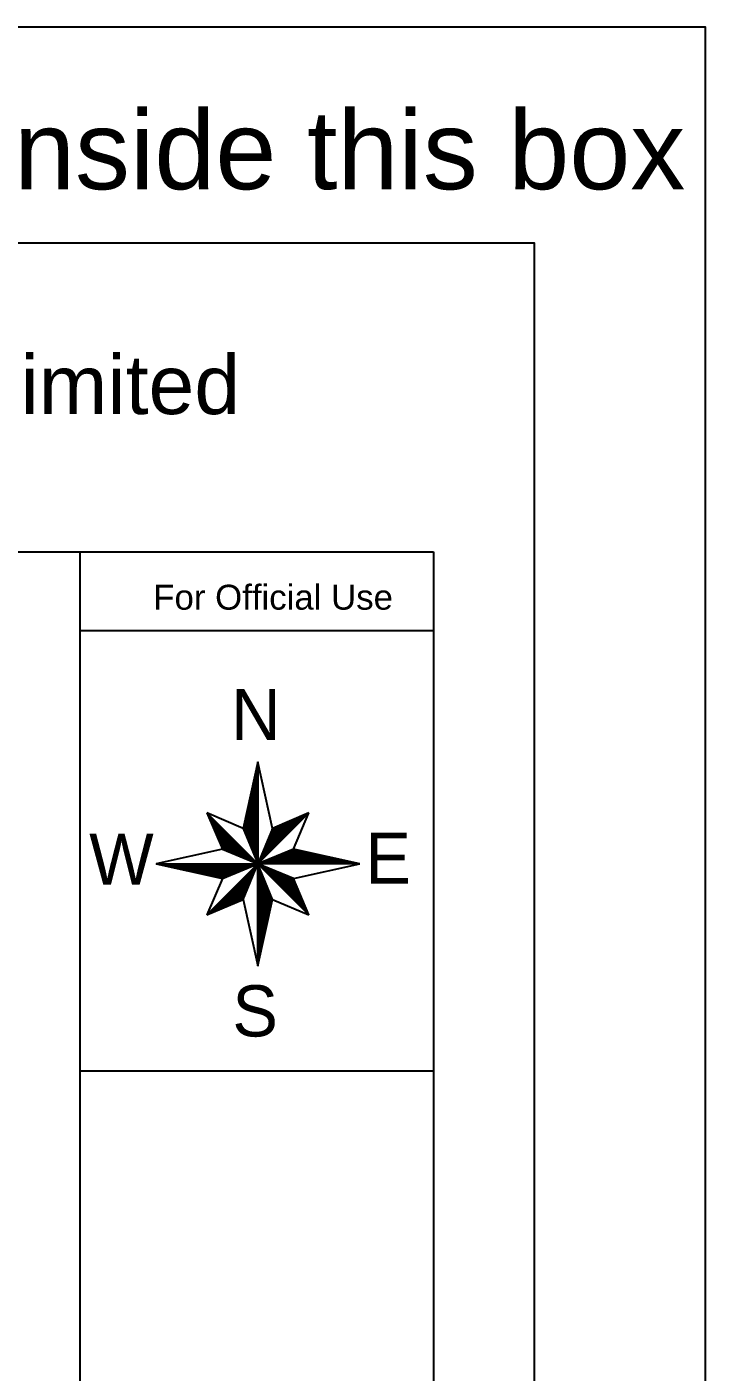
# Model space of a CAD drawing. Header units: inches. Extents: x -6800 to 96653, y -25814 to 17379.
# Drawn here: x 59683 to 60511, y 9694 to 11336 of the extents above; entities that cross this region are included whole.
import ezdxf

# ---------------------------------------------------------------- set-up
doc = ezdxf.new("R2010")
doc.units = ezdxf.units.IN
doc.header["$MEASUREMENT"] = 0
doc.layers.add('dimension', color=50, linetype='Continuous', lineweight=20)
doc.layers.add('Page Format', color=7, linetype='Continuous', lineweight=25)
doc.styles.add('GOTHICE', font='gothice')
doc.styles.get("Standard").update_dxf_attribs({"font": 'arial.ttf'})

# ---------------------------------------------------------------- blocks, each defined once
blk = doc.blocks.new('*X360')
at = {"color": 0}
for p, q in [((15.32, 10.228), (16.001, 10.909)), ((15.332, 10.259), (15.97, 10.896)), ((15.345, 10.289), (15.939, 10.883)), ((15.357, 10.319), (15.908, 10.87)), ((15.37, 10.349), (15.877, 10.857)), ((15.382, 10.379), (15.846, 10.843)), ((15.395, 10.409), (15.815, 10.83)), ((15.407, 10.44), (15.784, 10.817)), ((15.42, 10.47), (15.754, 10.804)), ((15.432, 10.5), (15.723, 10.791)), ((15.445, 10.53), (15.692, 10.777)), ((15.457, 10.56), (15.661, 10.764)), ((15.47, 10.591), (15.63, 10.751)), ((15.482, 10.621), (15.599, 10.738)), ((15.495, 10.651), (15.568, 10.725)), ((15.507, 10.681), (15.537, 10.711))]:
    blk.add_line(p, q, dxfattribs=at)
blk = doc.blocks.new('*X359')
at = {"color": 0}
for p, q in [((15.432, 10.217), (15.514, 10.299)), ((15.449, 10.217), (15.544, 10.312)), ((15.467, 10.217), (15.574, 10.324)), ((15.485, 10.217), (15.605, 10.337)), ((15.502, 10.217), (15.635, 10.349)), ((15.52, 10.217), (15.665, 10.362)), ((15.538, 10.217), (15.695, 10.374)), ((15.555, 10.217), (15.725, 10.387)), ((15.573, 10.217), (15.756, 10.399)), ((15.591, 10.217), (15.786, 10.412)), ((15.608, 10.217), (15.808, 10.416)), ((15.626, 10.217), (15.822, 10.413)), ((15.644, 10.217), (15.837, 10.41)), ((15.661, 10.217), (15.851, 10.406)), ((15.679, 10.217), (15.866, 10.403)), ((15.697, 10.217), (15.88, 10.4)), ((15.714, 10.217), (15.895, 10.397)), ((15.732, 10.217), (15.909, 10.394)), ((15.75, 10.217), (15.924, 10.39)), ((15.767, 10.217), (15.938, 10.387)), ((15.785, 10.217), (15.952, 10.384)), ((15.803, 10.217), (15.967, 10.381)), ((15.82, 10.217), (15.981, 10.378)), ((15.838, 10.217), (15.996, 10.374)), ((15.856, 10.217), (16.01, 10.371)), ((15.873, 10.217), (16.025, 10.368)), ((15.891, 10.217), (16.039, 10.365)), ((15.909, 10.217), (16.054, 10.362)), ((15.926, 10.217), (16.068, 10.358)), ((15.944, 10.217), (16.083, 10.355)), ((15.962, 10.217), (16.097, 10.352)), ((15.98, 10.217), (16.112, 10.349)), ((15.997, 10.217), (16.126, 10.346)), ((16.015, 10.217), (16.141, 10.342)), ((16.033, 10.217), (16.155, 10.339)), ((16.05, 10.217), (16.17, 10.336)), ((16.068, 10.217), (16.184, 10.333)), ((16.086, 10.217), (16.198, 10.329)), ((16.103, 10.217), (16.213, 10.326)), ((16.121, 10.217), (16.227, 10.323)), ((16.139, 10.217), (16.242, 10.32)), ((16.156, 10.217), (16.256, 10.317)), ((16.174, 10.217), (16.271, 10.313)), ((16.192, 10.217), (16.285, 10.31)), ((16.209, 10.217), (16.3, 10.307)), ((16.227, 10.217), (16.314, 10.304)), ((16.245, 10.217), (16.329, 10.301)), ((16.262, 10.217), (16.343, 10.297)), ((16.28, 10.217), (16.358, 10.294)), ((15.325, 10.217), (15.333, 10.224)), ((15.343, 10.217), (15.363, 10.237)), ((15.361, 10.217), (15.393, 10.249)), ((15.378, 10.217), (15.424, 10.262)), ((15.396, 10.217), (15.454, 10.274)), ((15.414, 10.217), (15.484, 10.287)), ((16.298, 10.217), (16.372, 10.291)), ((16.315, 10.217), (16.387, 10.288)), ((16.333, 10.217), (16.401, 10.285)), ((16.351, 10.217), (16.415, 10.281)), ((16.368, 10.217), (16.43, 10.278)), ((16.386, 10.217), (16.444, 10.275)), ((16.404, 10.217), (16.459, 10.272)), ((16.421, 10.217), (16.473, 10.269)), ((16.439, 10.217), (16.488, 10.265)), ((16.457, 10.217), (16.502, 10.262)), ((16.474, 10.217), (16.517, 10.259)), ((16.492, 10.217), (16.531, 10.256)), ((16.51, 10.217), (16.546, 10.252)), ((16.528, 10.217), (16.56, 10.249)), ((16.545, 10.217), (16.575, 10.246)), ((16.563, 10.217), (16.589, 10.243)), ((16.581, 10.217), (16.604, 10.24)), ((16.598, 10.217), (16.618, 10.236)), ((16.616, 10.217), (16.633, 10.233)), ((16.634, 10.217), (16.647, 10.23)), ((16.651, 10.217), (16.661, 10.227)), ((16.669, 10.217), (16.676, 10.224)), ((16.687, 10.217), (16.69, 10.22)), ((16.704, 10.217), (16.705, 10.217))]:
    blk.add_line(p, q, dxfattribs=at)
blk = doc.blocks.new('*X358')
at = {"color": 0}
for p, q in [((15.32, 10.211), (15.322, 10.213)), ((15.329, 10.202), (15.335, 10.208)), ((15.338, 10.194), (15.347, 10.203)), ((15.347, 10.185), (15.36, 10.198)), ((15.355, 10.176), (15.372, 10.193)), ((15.364, 10.167), (15.385, 10.188)), ((15.373, 10.158), (15.397, 10.182)), ((15.382, 10.149), (15.41, 10.177)), ((15.391, 10.141), (15.422, 10.172)), ((15.4, 10.132), (15.435, 10.167)), ((15.408, 10.123), (15.447, 10.162)), ((15.417, 10.114), (15.46, 10.156)), ((15.426, 10.105), (15.472, 10.151)), ((15.435, 10.096), (15.485, 10.146)), ((15.444, 10.087), (15.497, 10.141)), ((15.453, 10.079), (15.51, 10.136)), ((15.461, 10.07), (15.522, 10.131)), ((15.47, 10.061), (15.535, 10.125)), ((15.479, 10.052), (15.547, 10.12)), ((15.488, 10.043), (15.56, 10.115)), ((15.497, 10.034), (15.572, 10.11)), ((15.506, 10.026), (15.585, 10.105)), ((15.515, 10.017), (15.597, 10.1)), ((15.523, 10.008), (15.61, 10.094)), ((15.532, 9.999), (15.622, 10.089)), ((15.541, 9.99), (15.635, 10.084)), ((15.55, 9.981), (15.647, 10.079)), ((15.559, 9.973), (15.66, 10.074)), ((15.568, 9.964), (15.672, 10.068)), ((15.576, 9.955), (15.685, 10.063)), ((15.585, 9.946), (15.697, 10.058)), ((15.594, 9.937), (15.71, 10.053)), ((15.603, 9.928), (15.722, 10.048)), ((15.612, 9.92), (15.735, 10.043)), ((15.621, 9.911), (15.747, 10.037)), ((15.629, 9.902), (15.76, 10.032)), ((15.638, 9.893), (15.772, 10.027)), ((15.647, 9.884), (15.785, 10.022)), ((15.656, 9.875), (15.797, 10.017)), ((15.665, 9.867), (15.804, 10.006)), ((15.674, 9.858), (15.81, 9.994)), ((15.682, 9.849), (15.815, 9.981)), ((15.691, 9.84), (15.82, 9.969)), ((15.7, 9.831), (15.826, 9.957)), ((15.709, 9.822), (15.831, 9.944)), ((15.718, 9.813), (15.836, 9.932)), ((15.727, 9.805), (15.841, 9.919)), ((15.735, 9.796), (15.847, 9.907)), ((15.744, 9.787), (15.852, 9.895)), ((15.753, 9.778), (15.857, 9.882)), ((15.762, 9.769), (15.863, 9.87)), ((15.771, 9.76), (15.868, 9.857)), ((15.78, 9.752), (15.873, 9.845)), ((15.789, 9.743), (15.878, 9.833)), ((15.797, 9.734), (15.884, 9.82)), ((15.806, 9.725), (15.889, 9.808)), ((15.815, 9.716), (15.894, 9.796)), ((15.824, 9.707), (15.9, 9.783)), ((15.833, 9.699), (15.905, 9.771)), ((15.842, 9.69), (15.91, 9.758)), ((15.85, 9.681), (15.916, 9.746)), ((15.859, 9.672), (15.921, 9.734)), ((15.868, 9.663), (15.926, 9.721)), ((15.877, 9.654), (15.931, 9.709)), ((15.886, 9.646), (15.937, 9.696)), ((15.895, 9.637), (15.942, 9.684)), ((15.903, 9.628), (15.947, 9.672)), ((15.912, 9.619), (15.953, 9.659)), ((15.921, 9.61), (15.958, 9.647)), ((15.93, 9.601), (15.963, 9.635)), ((15.939, 9.592), (15.968, 9.622)), ((15.948, 9.584), (15.974, 9.61)), ((15.956, 9.575), (15.979, 9.597)), ((15.965, 9.566), (15.984, 9.585)), ((15.974, 9.557), (15.99, 9.573)), ((15.983, 9.548), (15.995, 9.56)), ((15.992, 9.539), (16, 9.548)), ((16.001, 9.531), (16.006, 9.535)), ((16.009, 9.522), (16.011, 9.523))]:
    blk.add_line(p, q, dxfattribs=at)
blk = doc.blocks.new('*X357')
at = {"color": 0}
for p, q in [((15.315, 10.206), (15.318, 10.209)), ((15.315, 10.188), (15.323, 10.196)), ((15.315, 10.17), (15.328, 10.184)), ((15.315, 10.153), (15.333, 10.171)), ((15.315, 10.135), (15.339, 10.159)), ((15.315, 10.117), (15.344, 10.146)), ((15.315, 10.1), (15.349, 10.134)), ((15.315, 10.082), (15.354, 10.121)), ((15.315, 10.064), (15.359, 10.109)), ((15.315, 10.047), (15.364, 10.096)), ((15.315, 10.029), (15.37, 10.084)), ((15.315, 10.011), (15.375, 10.071)), ((15.315, 9.994), (15.38, 10.059)), ((15.315, 9.976), (15.385, 10.046)), ((15.315, 9.958), (15.39, 10.034)), ((15.315, 9.941), (15.395, 10.021)), ((15.315, 9.923), (15.401, 10.009)), ((15.315, 9.905), (15.406, 9.996)), ((15.315, 9.888), (15.411, 9.984)), ((15.315, 9.87), (15.416, 9.971)), ((15.315, 9.852), (15.421, 9.959)), ((15.315, 9.835), (15.427, 9.946)), ((15.315, 9.817), (15.432, 9.934)), ((15.315, 9.799), (15.437, 9.921)), ((15.315, 9.782), (15.442, 9.909)), ((15.315, 9.764), (15.447, 9.896)), ((15.315, 9.746), (15.452, 9.884)), ((15.315, 9.729), (15.458, 9.871)), ((15.315, 9.711), (15.463, 9.859)), ((15.315, 9.693), (15.468, 9.846)), ((15.315, 9.676), (15.473, 9.834)), ((15.315, 9.658), (15.478, 9.821)), ((15.315, 9.64), (15.484, 9.809)), ((15.315, 9.622), (15.489, 9.796)), ((15.315, 9.605), (15.494, 9.784)), ((15.315, 9.587), (15.499, 9.771)), ((15.315, 9.569), (15.504, 9.759)), ((15.315, 9.552), (15.509, 9.746)), ((15.315, 9.534), (15.515, 9.734)), ((15.315, 9.516), (15.512, 9.714)), ((15.315, 9.499), (15.507, 9.691)), ((15.315, 9.481), (15.502, 9.668)), ((15.315, 9.463), (15.497, 9.646)), ((15.315, 9.446), (15.492, 9.623)), ((15.315, 9.428), (15.487, 9.6)), ((15.315, 9.41), (15.482, 9.577)), ((15.315, 9.393), (15.477, 9.555)), ((15.315, 9.375), (15.472, 9.532)), ((15.315, 9.357), (15.467, 9.509)), ((15.315, 9.34), (15.462, 9.487)), ((15.315, 9.322), (15.457, 9.464)), ((15.315, 9.304), (15.452, 9.441)), ((15.315, 9.287), (15.447, 9.418)), ((15.315, 9.269), (15.442, 9.396)), ((15.315, 9.251), (15.436, 9.373)), ((15.315, 9.234), (15.431, 9.35)), ((15.315, 9.216), (15.426, 9.328)), ((15.315, 9.198), (15.421, 9.305)), ((15.315, 9.181), (15.416, 9.282)), ((15.315, 9.163), (15.411, 9.259)), ((15.315, 9.145), (15.406, 9.237)), ((15.315, 9.128), (15.401, 9.214)), ((15.315, 9.11), (15.396, 9.191)), ((15.315, 9.092), (15.391, 9.169)), ((15.315, 9.074), (15.386, 9.146)), ((15.315, 9.057), (15.381, 9.123)), ((15.315, 9.039), (15.376, 9.1)), ((15.315, 9.021), (15.371, 9.078)), ((15.315, 9.004), (15.366, 9.055)), ((15.315, 8.986), (15.361, 9.032)), ((15.315, 8.968), (15.356, 9.01)), ((15.315, 8.951), (15.351, 8.987)), ((15.315, 8.933), (15.346, 8.964)), ((15.315, 8.915), (15.341, 8.941)), ((15.315, 8.898), (15.336, 8.919)), ((15.315, 8.88), (15.331, 8.896)), ((15.315, 8.862), (15.326, 8.873)), ((15.315, 8.845), (15.321, 8.851)), ((15.315, 8.827), (15.316, 8.828))]:
    blk.add_line(p, q, dxfattribs=at)
blk = doc.blocks.new('*X356')
at = {"color": 0}
for p, q in [((14.635, 9.527), (15.307, 10.198)), ((14.666, 9.54), (15.295, 10.168)), ((14.697, 9.553), (15.282, 10.138)), ((14.728, 9.566), (15.27, 10.108)), ((14.759, 9.579), (15.257, 10.078)), ((14.79, 9.593), (15.245, 10.047)), ((14.821, 9.606), (15.232, 10.017)), ((14.852, 9.619), (15.22, 9.987)), ((14.882, 9.632), (15.207, 9.957)), ((14.913, 9.645), (15.195, 9.927)), ((14.944, 9.659), (15.182, 9.896)), ((14.975, 9.672), (15.17, 9.866)), ((15.006, 9.685), (15.157, 9.836)), ((15.037, 9.698), (15.145, 9.806)), ((15.068, 9.711), (15.132, 9.776)), ((15.099, 9.725), (15.12, 9.746))]:
    blk.add_line(p, q, dxfattribs=at)
blk = doc.blocks.new('*X355')
at = {"color": 0}
for p, q in [((13.928, 10.215), (13.929, 10.217)), ((13.942, 10.212), (13.947, 10.217)), ((13.957, 10.209), (13.964, 10.217)), ((13.971, 10.206), (13.982, 10.217)), ((13.985, 10.202), (14, 10.217)), ((14, 10.199), (14.017, 10.217)), ((14.014, 10.196), (14.035, 10.217)), ((14.029, 10.193), (14.053, 10.217)), ((14.043, 10.19), (14.07, 10.217)), ((14.058, 10.186), (14.088, 10.217)), ((14.072, 10.183), (14.106, 10.217)), ((14.087, 10.18), (14.123, 10.217)), ((14.101, 10.177), (14.141, 10.217)), ((14.116, 10.174), (14.159, 10.217)), ((14.13, 10.17), (14.176, 10.217)), ((14.145, 10.167), (14.194, 10.217)), ((14.159, 10.164), (14.212, 10.217)), ((14.174, 10.161), (14.229, 10.217)), ((14.188, 10.158), (14.247, 10.217)), ((14.203, 10.154), (14.265, 10.217)), ((14.217, 10.151), (14.282, 10.217)), ((14.231, 10.148), (14.3, 10.217)), ((14.246, 10.145), (14.318, 10.217)), ((14.26, 10.142), (14.335, 10.217)), ((14.275, 10.138), (14.353, 10.217)), ((14.289, 10.135), (14.371, 10.217)), ((14.304, 10.132), (14.389, 10.217)), ((14.318, 10.129), (14.406, 10.217)), ((14.333, 10.125), (14.424, 10.217)), ((14.347, 10.122), (14.442, 10.217)), ((14.362, 10.119), (14.459, 10.217)), ((14.376, 10.116), (14.477, 10.217)), ((14.391, 10.113), (14.495, 10.217)), ((14.405, 10.109), (14.512, 10.217)), ((14.42, 10.106), (14.53, 10.217)), ((14.434, 10.103), (14.548, 10.217)), ((14.449, 10.1), (14.565, 10.217)), ((14.463, 10.097), (14.583, 10.217)), ((14.477, 10.093), (14.601, 10.217)), ((14.492, 10.09), (14.618, 10.217)), ((14.506, 10.087), (14.636, 10.217)), ((14.521, 10.084), (14.654, 10.217)), ((14.535, 10.081), (14.671, 10.217)), ((14.55, 10.077), (14.689, 10.217)), ((14.564, 10.074), (14.707, 10.217)), ((14.579, 10.071), (14.724, 10.217)), ((14.593, 10.068), (14.742, 10.217)), ((14.608, 10.065), (14.76, 10.217)), ((14.622, 10.061), (14.777, 10.217)), ((14.637, 10.058), (14.795, 10.217)), ((14.651, 10.055), (14.813, 10.217)), ((14.666, 10.052), (14.83, 10.217)), ((14.68, 10.048), (14.848, 10.217)), ((14.694, 10.045), (14.866, 10.217)), ((14.709, 10.042), (14.883, 10.217)), ((14.723, 10.039), (14.901, 10.217)), ((14.738, 10.036), (14.919, 10.217)), ((14.752, 10.032), (14.937, 10.217)), ((14.767, 10.029), (14.954, 10.217)), ((14.781, 10.026), (14.972, 10.217)), ((14.796, 10.023), (14.99, 10.217)), ((14.81, 10.02), (15.007, 10.217)), ((14.825, 10.016), (15.025, 10.217)), ((14.85, 10.024), (15.043, 10.217)), ((14.88, 10.037), (15.06, 10.217)), ((14.911, 10.049), (15.078, 10.217)), ((14.941, 10.062), (15.096, 10.217)), ((14.971, 10.074), (15.113, 10.217)), ((15.001, 10.087), (15.131, 10.217)), ((15.031, 10.099), (15.149, 10.217)), ((15.061, 10.112), (15.166, 10.217)), ((15.092, 10.124), (15.184, 10.217)), ((15.122, 10.137), (15.202, 10.217)), ((15.152, 10.149), (15.219, 10.217)), ((15.182, 10.162), (15.237, 10.217)), ((15.212, 10.174), (15.255, 10.217)), ((15.243, 10.187), (15.272, 10.217)), ((15.273, 10.199), (15.29, 10.217)), ((15.303, 10.212), (15.308, 10.217))]:
    blk.add_line(p, q, dxfattribs=at)
blk = doc.blocks.new('*X354')
at = {"color": 0}
for p, q in [((14.62, 10.907), (14.622, 10.909)), ((14.625, 10.895), (14.631, 10.901)), ((14.63, 10.883), (14.639, 10.892)), ((14.636, 10.87), (14.648, 10.883)), ((14.641, 10.858), (14.657, 10.874)), ((14.646, 10.845), (14.666, 10.865)), ((14.651, 10.833), (14.675, 10.856)), ((14.657, 10.821), (14.684, 10.848)), ((14.662, 10.808), (14.693, 10.839)), ((14.667, 10.796), (14.701, 10.83)), ((14.673, 10.784), (14.71, 10.821)), ((14.678, 10.771), (14.719, 10.812)), ((14.683, 10.759), (14.728, 10.803)), ((14.689, 10.746), (14.737, 10.795)), ((14.694, 10.734), (14.746, 10.786)), ((14.699, 10.722), (14.754, 10.777)), ((14.704, 10.709), (14.763, 10.768)), ((14.71, 10.697), (14.772, 10.759)), ((14.715, 10.685), (14.781, 10.75)), ((14.72, 10.672), (14.79, 10.742)), ((14.726, 10.66), (14.799, 10.733)), ((14.731, 10.647), (14.807, 10.724)), ((14.736, 10.635), (14.816, 10.715)), ((14.741, 10.623), (14.825, 10.706)), ((14.747, 10.61), (14.834, 10.697)), ((14.752, 10.598), (14.843, 10.689)), ((14.757, 10.585), (14.852, 10.68)), ((14.763, 10.573), (14.86, 10.671)), ((14.768, 10.561), (14.869, 10.662)), ((14.773, 10.548), (14.878, 10.653)), ((14.779, 10.536), (14.887, 10.644)), ((14.784, 10.524), (14.896, 10.635)), ((14.789, 10.511), (14.905, 10.627)), ((14.794, 10.499), (14.913, 10.618)), ((14.8, 10.486), (14.922, 10.609)), ((14.805, 10.474), (14.931, 10.6)), ((14.81, 10.462), (14.94, 10.591)), ((14.816, 10.449), (14.949, 10.582)), ((14.821, 10.437), (14.958, 10.574)), ((14.826, 10.424), (14.967, 10.565)), ((14.835, 10.415), (14.975, 10.556)), ((14.847, 10.41), (14.984, 10.547)), ((14.86, 10.405), (14.993, 10.538)), ((14.872, 10.4), (15.002, 10.529)), ((14.885, 10.395), (15.011, 10.521)), ((14.897, 10.389), (15.02, 10.512)), ((14.91, 10.384), (15.028, 10.503)), ((14.922, 10.379), (15.037, 10.494)), ((14.935, 10.374), (15.046, 10.485)), ((14.947, 10.369), (15.055, 10.476)), ((14.96, 10.364), (15.064, 10.468)), ((14.972, 10.358), (15.073, 10.459)), ((14.985, 10.353), (15.081, 10.45)), ((14.997, 10.348), (15.09, 10.441)), ((15.01, 10.343), (15.099, 10.432)), ((15.022, 10.338), (15.108, 10.423)), ((15.035, 10.333), (15.117, 10.415)), ((15.047, 10.327), (15.126, 10.406)), ((15.06, 10.322), (15.134, 10.397)), ((15.072, 10.317), (15.143, 10.388)), ((15.085, 10.312), (15.152, 10.379)), ((15.097, 10.307), (15.161, 10.37)), ((15.11, 10.301), (15.17, 10.361)), ((15.122, 10.296), (15.179, 10.353)), ((15.135, 10.291), (15.187, 10.344)), ((15.147, 10.286), (15.196, 10.335)), ((15.16, 10.281), (15.205, 10.326)), ((15.172, 10.276), (15.214, 10.317)), ((15.185, 10.27), (15.223, 10.308)), ((15.197, 10.265), (15.232, 10.3)), ((15.21, 10.26), (15.241, 10.291)), ((15.222, 10.255), (15.249, 10.282)), ((15.235, 10.25), (15.258, 10.273)), ((15.247, 10.245), (15.267, 10.264)), ((15.26, 10.239), (15.276, 10.255)), ((15.272, 10.234), (15.285, 10.247)), ((15.285, 10.229), (15.294, 10.238)), ((15.297, 10.224), (15.302, 10.229)), ((15.31, 10.219), (15.311, 10.22))]:
    blk.add_line(p, q, dxfattribs=at)
blk = doc.blocks.new('*X353')
at = {"color": 0}
for p, q in [((15.308, 11.578), (15.315, 11.585)), ((15.313, 11.6), (15.315, 11.602)), ((15.257, 11.351), (15.315, 11.408)), ((15.262, 11.373), (15.315, 11.426)), ((15.267, 11.396), (15.315, 11.443)), ((15.272, 11.419), (15.315, 11.461)), ((15.277, 11.441), (15.315, 11.479)), ((15.282, 11.464), (15.315, 11.496)), ((15.287, 11.487), (15.315, 11.514)), ((15.293, 11.51), (15.315, 11.532)), ((15.298, 11.532), (15.315, 11.549)), ((15.303, 11.555), (15.315, 11.567)), ((15.202, 11.101), (15.315, 11.213)), ((15.207, 11.123), (15.315, 11.231)), ((15.212, 11.146), (15.315, 11.249)), ((15.217, 11.169), (15.315, 11.266)), ((15.222, 11.192), (15.315, 11.284)), ((15.227, 11.214), (15.315, 11.302)), ((15.232, 11.237), (15.315, 11.32)), ((15.237, 11.26), (15.315, 11.337)), ((15.242, 11.282), (15.315, 11.355)), ((15.247, 11.305), (15.315, 11.373)), ((15.252, 11.328), (15.315, 11.39)), ((15.152, 10.874), (15.315, 11.037)), ((15.157, 10.896), (15.315, 11.054)), ((15.162, 10.919), (15.315, 11.072)), ((15.167, 10.942), (15.315, 11.09)), ((15.172, 10.964), (15.315, 11.107)), ((15.177, 10.987), (15.315, 11.125)), ((15.182, 11.01), (15.315, 11.143)), ((15.187, 11.033), (15.315, 11.16)), ((15.192, 11.055), (15.315, 11.178)), ((15.197, 11.078), (15.315, 11.196)), ((15.116, 10.715), (15.315, 10.913)), ((15.116, 10.696), (15.315, 10.895)), ((15.121, 10.737), (15.315, 10.931)), ((15.121, 10.684), (15.315, 10.878)), ((15.126, 10.76), (15.315, 10.948)), ((15.126, 10.671), (15.315, 10.86)), ((15.131, 10.783), (15.315, 10.966)), ((15.136, 10.805), (15.315, 10.984)), ((15.141, 10.828), (15.315, 11.001)), ((15.146, 10.851), (15.315, 11.019)), ((15.131, 10.659), (15.315, 10.842)), ((15.137, 10.646), (15.315, 10.825)), ((15.142, 10.634), (15.315, 10.807)), ((15.147, 10.621), (15.315, 10.789)), ((15.152, 10.609), (15.315, 10.772)), ((15.157, 10.596), (15.315, 10.754)), ((15.163, 10.584), (15.315, 10.736)), ((15.168, 10.571), (15.315, 10.718)), ((15.173, 10.559), (15.315, 10.701)), ((15.178, 10.546), (15.315, 10.683)), ((15.183, 10.534), (15.315, 10.665)), ((15.188, 10.521), (15.315, 10.648)), ((15.194, 10.509), (15.315, 10.63)), ((15.199, 10.496), (15.315, 10.612)), ((15.204, 10.484), (15.315, 10.595)), ((15.209, 10.471), (15.315, 10.577)), ((15.214, 10.459), (15.315, 10.559)), ((15.219, 10.446), (15.315, 10.542)), ((15.225, 10.434), (15.315, 10.524)), ((15.23, 10.421), (15.315, 10.506)), ((15.235, 10.409), (15.315, 10.489)), ((15.24, 10.396), (15.315, 10.471)), ((15.245, 10.384), (15.315, 10.453)), ((15.251, 10.371), (15.315, 10.436)), ((15.256, 10.359), (15.315, 10.418)), ((15.261, 10.346), (15.315, 10.4)), ((15.266, 10.334), (15.315, 10.383)), ((15.271, 10.321), (15.315, 10.365)), ((15.276, 10.309), (15.315, 10.347)), ((15.282, 10.296), (15.315, 10.33)), ((15.287, 10.284), (15.315, 10.312)), ((15.292, 10.271), (15.315, 10.294)), ((15.297, 10.259), (15.315, 10.277)), ((15.302, 10.246), (15.315, 10.259)), ((15.307, 10.234), (15.315, 10.241)), ((15.313, 10.221), (15.315, 10.224))]:
    blk.add_line(p, q, dxfattribs=at)

msp = doc.modelspace()

# ---------------------------------------------------------------- linework, layer by layer
at = {"transparency": 33554651}
msp.add_line((59747.6, 10695.3), (59747.6, 10599.3), dxfattribs=at)
at = {"transparency": 33554687}
for p, q in [((59965.3, 10438.9), (59947.3, 10357.8)), ((59983.2, 10357.8), (59965.3, 10438.9)), ((59965.3, 10438.9), (59965.3, 10314.4)), ((59902.9, 10376.8), (59921.9, 10332.4)), ((59947.3, 10357.8), (59902.9, 10376.8)), ((59902.9, 10376.8), (59965.3, 10314.4)), ((60027.6, 10376.8), (59965.3, 10314.4)), ((60027.6, 10376.8), (59983.2, 10357.8)), ((60008.7, 10332.4), (60027.6, 10376.8)), ((59947.3, 10357.8), (59965.3, 10314.4)), ((59983.2, 10357.8), (59965.3, 10314.4)), ((59921.9, 10332.4), (59840.8, 10314.4)), ((59921.9, 10332.4), (59965.3, 10314.4)), ((60008.7, 10332.4), (59965.3, 10314.4)), ((60089.7, 10314.4), (60008.7, 10332.4)), ((59840.8, 10314.4), (59921.9, 10296.5)), ((59840.8, 10314.4), (59965.3, 10314.4)), ((59902.9, 10252.1), (59965.3, 10314.4)), ((59921.9, 10296.5), (59965.3, 10314.4)), ((59947.3, 10271.1), (59965.3, 10314.4)), ((60089.7, 10314.4), (59965.3, 10314.4)), ((60008.7, 10296.5), (59965.3, 10314.4)), ((60027.6, 10252.1), (59965.3, 10314.4)), ((59983.2, 10271.1), (59965.3, 10314.4)), ((59965.3, 10190), (59965.3, 10314.4)), ((60008.7, 10296.5), (60089.7, 10314.4)), ((59921.9, 10296.5), (59902.9, 10252.1)), ((60027.6, 10252.1), (60008.7, 10296.5)), ((59902.9, 10252.1), (59947.3, 10271.1)), ((59947.3, 10271.1), (59965.3, 10190)), ((59965.3, 10190), (59983.2, 10271.1)), ((59983.2, 10271.1), (60027.6, 10252.1))]:
    msp.add_line(p, q, dxfattribs=at)
at = {"transparency": 33554651}
for points in [[(56458.6, 11336.1), (60511.5, 11336.1), (60511.5, 8052.1), (56458.6, 8052.1)], [(56707.9, 11072.5), (60302.8, 11072.5), (60302.8, 8301.8), (56707.9, 8301.8)]]:
    msp.add_lwpolyline(points, close=True, dxfattribs=at)
at = {"layer": 'Page Format', "transparency": 33554651}
for p, q in [((57002, 10695.3), (60179.6, 10695.3)), ((60179.6, 10695.3), (60179.6, 8448.9)), ((59747.6, 10599.3), (59747.6, 8986.5)), ((59747.6, 10599.3), (60179.6, 10599.3)), ((59747.6, 10061.7), (60179.6, 10061.7))]:
    msp.add_line(p, q, dxfattribs=at)

# ---------------------------------------------------------------- block references
at = {"transparency": 33554687, "xscale": 89.34160193124612, "yscale": 89.34160193124612, "zscale": 89.34160193124612}
for name in ['*X353', '*X354', '*X360', '*X359', '*X355', '*X356', '*X357', '*X358']:
    msp.add_blockref(name, (58597, 9401.7), dxfattribs=at)

# ---------------------------------------------------------------- texts
at = {"transparency": 33554687, "style": 'GOTHICE'}
for s, p in [('N', (59932.5, 10465.5)), ('W', (59759.1, 10289)), ('E', (60096.5, 10290.2)), ('S', (59934, 10103.8))]:
    msp.add_text(s, height=62.5, dxfattribs=at).set_placement(p)
at = {"layer": 'dimension', "transparency": 33554651, "attachment_point": 1}
for s, width, insert, char_height in [('All drawing need to be as same formet that are done inside this box', 4077.133, (56484.4, 11234), 96), ('text height min -7" max unlimited', 1529.219, (58488, 10935.5), 72)]:
    msp.add_mtext_dynamic_manual_height_columns(s, width=width, gutter_width=1, heights=[0], dxfattribs=dict(at, insert=insert, char_height=char_height))
at = {"layer": 'Page Format', "transparency": 33554651, "insert": (59837.4, 10655.2), "char_height": 30.421, "attachment_point": 1}
msp.add_mtext_dynamic_manual_height_columns('For Official Use', width=449.901, gutter_width=152.1, heights=[0], dxfattribs=at)

doc.saveas('drawing.dxf')
